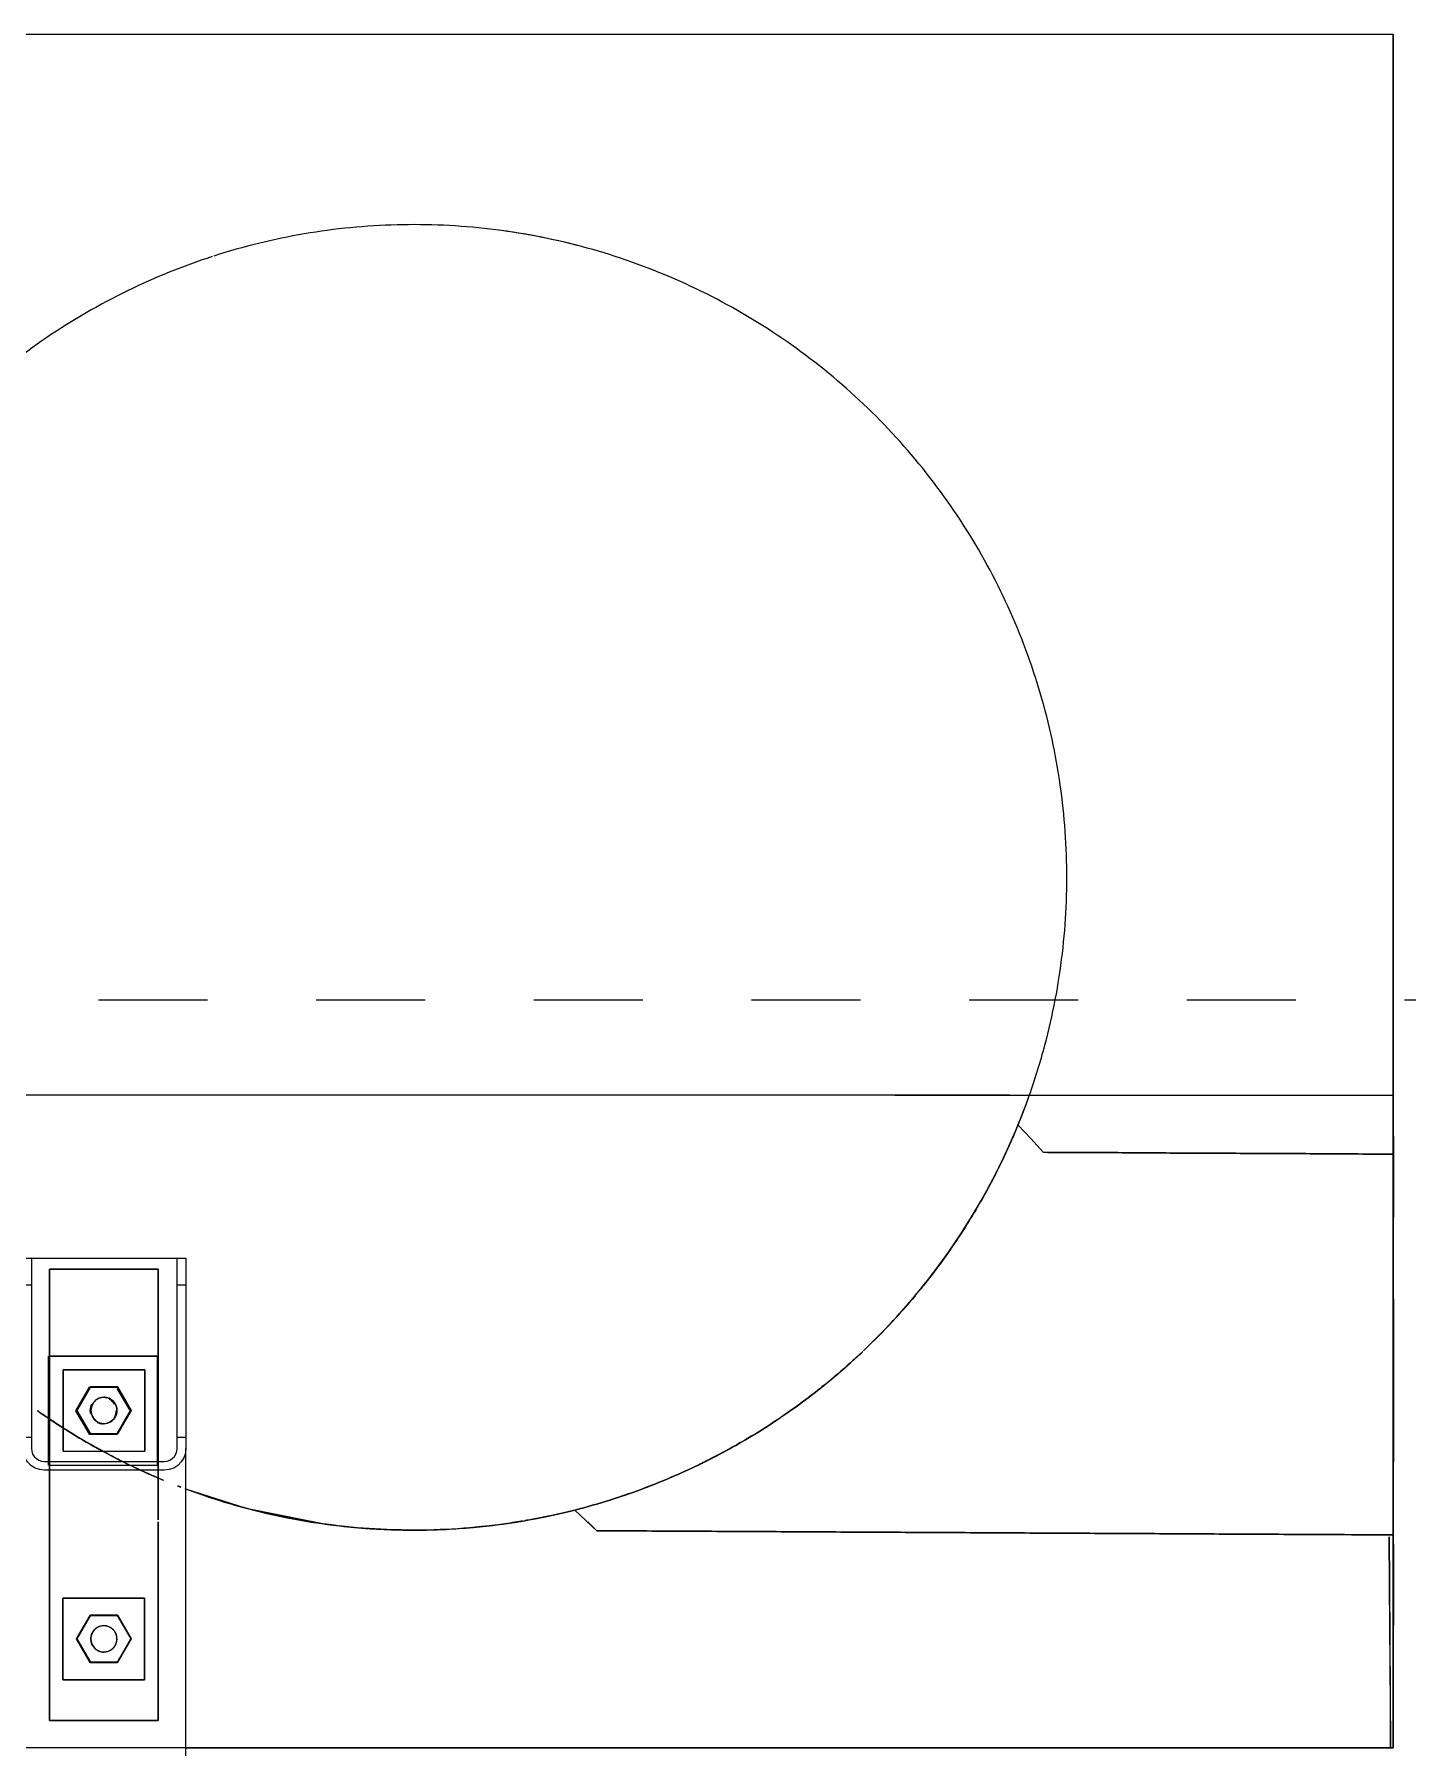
# Model space of a CAD drawing. Header units: metres. Extents: x -354 to -91, y 3 to 562.
# Drawn here: x -273.94 to -272.677, y 544.454 to 546.029 of the extents above; entities that cross this region are included whole.
import ezdxf

# ---------------------------------------------------------------- set-up
doc = ezdxf.new("R2010")
doc.units = ezdxf.units.M
doc.linetypes.add('JacobsGridLine', pattern=[0.0145, 0.01, -0.001, 0.0025, -0.001])
doc.layers.add('A-GENM', color=7, linetype='Continuous', lineweight=25)
doc.layers.add('S-GRID', color=7, linetype='Continuous', lineweight=9)

# ---------------------------------------------------------------- blocks, each defined once
blk = doc.blocks.new('Foundations-Piles - Px-1200-66435274-DRG-2873034 - CONSTRUCTION SEQUENCE STAGE A8')
at = {"layer": 'A-GENM', "color": 9, "true_color": 0xbebebe}
for start, end in [(49.0909, 57.2727), (49.0909, 57.2727), (40.9091, 49.0909), (40.9091, 49.0909), (32.8793, 40.9091), (32.8793, 40.9091), (24.5455, 32.7273), (24.5455, 32.7273), (16.3636, 24.5455), (16.3636, 24.5455), (159.9865, 160.7823), (159.9865, 160.7823), (159.642, 159.9181), (159.642, 159.9181), (160.8661, 162.3359), (160.9016, 162.3359), (162.3359, 164.0723), (162.3359, 163.6364), (163.6364, 166.6708), (164.0723, 166.6708), (8.1818, 16.3636), (8.1818, 16.3636), (166.6708, 168.6383), (166.6708, 168.6383), (169.3321, 170.2674), (169.3897, 170.2674), (168.6383, 169.1078), (168.6383, 169.1078), (170.3127, 171.8182), (170.3127, 171.8182), (171.8368, 172.3435), (172.0366, 172.3435), (0.2143, 8.1818), (0, 8.1818), (173.6515, 173.9597), (173.6515, 173.9597), (174.4044, 180), (174.4044, 180), (180, 187.7641), (180, 238.3105), (351.8182, 0), (351.8182, 0), (187.7641, 190.3159), (343.6364, 351.8182), (343.6364, 351.8182), (190.3159, 195.5373), (195.5373, 196.3636), (196.3636, 198.5685), (335.4545, 343.6364), (335.4545, 343.6364), (198.5685, 203.3242), (203.5223, 206.5262), (327.2727, 335.4545), (327.2727, 335.4545), (206.5262, 212.3507), (212.3507, 212.7273), (212.9011, 220.5161), (319.0909, 327.2727), (319.0909, 327.2727), (220.5161, 220.9091), (310.9091, 319.0909), (310.9091, 319.0909), (221.0944, 228.6827), (228.6827, 229.0909), (229.2876, 236.8502), (302.7273, 310.9091), (302.7273, 310.9091), (236.8502, 237.2727), (237.4807, 238.3105), (238.3865, 245.0186), (238.3865, 265.362), (294.5455, 302.7273), (294.5455, 302.7273), (245.0186, 245.4545), (245.7799, 253.188), (286.3636, 294.5455), (286.3636, 294.5455), (253.188, 253.6364), (253.8666, 261.3584), (278.1818, 286.3636), (278.1818, 286.3636), (261.3584, 262.0592), (262.0592, 265.362), (265.362, 270), (265.362, 270), (270, 278.1818), (270, 278.1818)]:
    blk.add_arc((0, 0), 0.6, start, end, dxfattribs=at)
blk = doc.blocks.new('StitchPour_RS36A_04 - StitchPour_RS36A_04-60468323-DRG-2873034 - CONSTRUCTION SEQUENCE STAGE A8')
at = {"layer": 'A-GENM', "color": 253, "true_color": 0xa3a3a3, "flags": 128}
for points in [[(131.882, 47.2437), (131.9545, 47.263), (132.0269, 47.2822), (132.0994, 47.3015), (132.1719, 47.3207), (132.2444, 47.34), (132.3169, 47.3593), (132.3894, 47.3785), (132.4618, 47.3978)], [(132.4618, 47.3978), (132.3894, 47.3785), (132.3169, 47.3593), (132.2444, 47.34), (132.1719, 47.3207)], [(132.1719, 47.3207), (132.0994, 47.3015), (132.0269, 47.2822)], [(132.0269, 47.2822), (131.9545, 47.263), (131.882, 47.2437)]]:
    blk.add_lwpolyline(points, dxfattribs=at)
at = {"layer": 'A-GENM', "color": 253, "true_color": 0xa3a3a3}
blk.add_open_spline([(131.6569, 50.4266), (131.7322, 50.1434), (132.0005, 49.1338), (132.2688, 48.1242), (132.4618, 47.3978)], degree=3, knots=[0.90733985, 0.90733985, 0.90733985, 0.90733985, 0.93333333, 1, 1, 1, 1], dxfattribs=at)
at = {"layer": 'A-GENM', "color": 9, "true_color": 0xbebebe}
blk.add_open_spline([(131.8827, 49.5769), (132.0757, 48.8506), (132.2688, 48.1242), (132.4618, 47.3978)], degree=3, dxfattribs=at)
at = {"layer": 'A-GENM', "color": 253, "true_color": 0xa3a3a3}
for points in [[(131.882, 47.2437), (131.6889, 47.9701), (131.4959, 48.6965), (131.3028, 49.4229)], [(131.5969, 48.3165), (131.6919, 47.9589), (131.7869, 47.6013), (131.882, 47.2437)]]:
    blk.add_open_spline(points, degree=3, dxfattribs=at)
blk = doc.blocks.new('Barrier-Bracket-Assembly-Type02 - bracket-67298821-DRG-2873034 - CONSTRUCTION SEQUENCE STAGE A8')
at = {"layer": 'A-GENM', "color": 253, "true_color": 0xa3a3a3}
for p, q in [((-1147.1026, 544.9037), (-1147.1029, 544.9036)), ((-1147.1029, 544.9036), (-1147.1029, 544.4536)), ((-1147.1026, 544.8787), (-1147.1026, 544.9037)), ((-1147.1026, 544.9037), (-1147.0946, 544.9037)), ((-1147.0946, 544.9037), (-1147.0949, 544.9036)), ((-1147.0946, 544.9037), (-1147.0946, 544.8787)), ((-1147.0829, 544.9036), (-1146.973, 544.9036)), ((-1147.0829, 544.9036), (-1146.9729, 544.9036)), ((-1146.9609, 544.9036), (-1146.9606, 544.9037)), ((-1146.9606, 544.9037), (-1146.9526, 544.9037)), ((-1146.9606, 544.8787), (-1146.9606, 544.9037)), ((-1146.9529, 544.9036), (-1146.9526, 544.9037)), ((-1146.9526, 544.9037), (-1146.9526, 544.8787)), ((-1147.1026, 544.7387), (-1147.1026, 544.8787)), ((-1147.0946, 544.8787), (-1147.1026, 544.8787)), ((-1147.0946, 544.8787), (-1147.0946, 544.7387)), ((-1146.9606, 544.7387), (-1146.9606, 544.8787)), ((-1146.9526, 544.8787), (-1146.9606, 544.8787)), ((-1146.9526, 544.8787), (-1146.9526, 544.7387)), ((-1147.1025, 544.7287), (-1147.1026, 544.7387)), ((-1147.0946, 544.7387), (-1147.1026, 544.7387)), ((-1147.0946, 544.7387), (-1147.0945, 544.7287)), ((-1146.9605, 544.7287), (-1146.9606, 544.7387)), ((-1146.9526, 544.7387), (-1146.9606, 544.7387)), ((-1146.9526, 544.7387), (-1146.9525, 544.7287)), ((-1147.0825, 544.7167), (-1146.9725, 544.7167)), ((-1146.9525, 544.4536), (-1146.9525, 544.7287)), ((-1146.9725, 544.7088), (-1147.0825, 544.7088)), ((-1147.1029, 544.4536), (-1147.1029, 544.2182)), ((-1146.9525, 544.2182), (-1146.9525, 544.4536)), ((-1147.1029, 544.2182), (-1147.1029, 544.1536)), ((-1146.9525, 544.1537), (-1146.9525, 544.2182)), ((-1147.1029, 544.1536), (-1147.1025, 544.1537)), ((-1147.0949, 544.1536), (-1147.0945, 544.1537)), ((-1146.973, 544.1536), (-1147.0829, 544.1536)), ((-1146.9729, 544.1536), (-1147.0829, 544.1536)), ((-1147.0825, 544.1538), (-1146.9725, 544.1538)), ((-1147.0825, 544.1537), (-1146.9725, 544.1537)), ((-1146.9605, 544.1537), (-1146.9609, 544.1536)), ((-1146.9525, 544.1537), (-1146.9529, 544.1536))]:
    blk.add_line(p, q, dxfattribs=at)
at = {"layer": 'A-GENM', "color": 253, "true_color": 0xa3a3a3, "flags": 128}
for points in [[(-1147.0825, 544.7088), (-1147.087, 544.7093), (-1147.0912, 544.7107), (-1147.095, 544.7131), (-1147.0982, 544.7163), (-1147.1006, 544.7201), (-1147.102, 544.7243), (-1147.1025, 544.7287)], [(-1147.0945, 544.7287), (-1147.0942, 544.7261), (-1147.0934, 544.7235), (-1147.0919, 544.7213), (-1147.09, 544.7194), (-1147.0877, 544.7179), (-1147.0852, 544.717), (-1147.0825, 544.7167)], [(-1146.9525, 544.7287), (-1146.953, 544.7243), (-1146.9545, 544.7201), (-1146.9569, 544.7163), (-1146.9601, 544.7131), (-1146.9638, 544.7107), (-1146.9681, 544.7093), (-1146.9725, 544.7088)], [(-1146.9725, 544.7167), (-1146.9699, 544.717), (-1146.9673, 544.7179), (-1146.9651, 544.7194), (-1146.9632, 544.7213), (-1146.9617, 544.7235), (-1146.9608, 544.7261), (-1146.9605, 544.7287)]]:
    blk.add_lwpolyline(points, dxfattribs=at)
at = {"layer": 'A-GENM', "color": 253, "true_color": 0xa3a3a3}
for centre, major_axis, start_param, end_param in [((-1147.0829, 544.9036), (0.02, 0), 3.141593, 3.40163), ((-1147.0829, 544.9036), (0.02, 0), 3.40163, 3.663429), ((-1147.0829, 544.9036), (0.02, 0), 3.663429, 3.925229), ((-1147.0829, 544.9036), (0.02, 0), 3.925229, 4.081908), ((-1147.0829, 544.9036), (0.012, 0), 3.141593, 3.40163), ((-1147.0829, 544.9036), (0.012, 0), 3.40163, 4.710627), ((-1147.0829, 544.9036), (0.02, 0), 4.270144, 4.404948), ((-1147.0829, 544.9036), (0.02, 0), 4.55426, 4.710627), ((-1146.9729, 544.9036), (0.02, 0), 4.71134, 4.868419), ((-1146.9729, 544.9036), (0.012, 0), 4.710627, 6.281423), ((-1146.9729, 544.9036), (0.02, 0), 5.017948, 5.152919), ((-1146.9729, 544.9036), (0.02, 0), 5.496025, 5.757824), ((-1146.9729, 544.9036), (0.02, 0), 5.757824, 6.019624), ((-1146.9729, 544.9036), (0.02, 0), 6.019624, 6.281423), ((-1147.0829, 544.1536), (0.02, 0), 3.141593, 3.40163), ((-1147.0825, 544.1537), (0.02, 0), 2.878031, 3.139831), ((-1147.0829, 544.1536), (0.02, 0), 3.40163, 3.663429), ((-1147.0825, 544.1537), (0.02, 0), 2.354432, 2.878031), ((-1147.0829, 544.1536), (0.02, 0), 3.663429, 4.087913), ((-1147.0825, 544.1537), (0.02, 0), 2.092633, 2.354432), ((-1147.0829, 544.1536), (0.012, 0), 3.141593, 3.40163), ((-1147.0825, 544.1537), (0.012, 0), 2.878031, 3.139831), ((-1147.0829, 544.1536), (0.012, 0), 3.40163, 4.448827), ((-1147.0825, 544.1537), (0.012, 0), 2.616232, 2.878031), ((-1147.0825, 544.1537), (0.012, 0), 2.354432, 2.616232), ((-1147.0825, 544.1537), (0.02, 0), 1.569034, 2.092633), ((-1147.0829, 544.1536), (0.02, 0), 4.270144, 4.404948), ((-1147.0825, 544.1537), (0.012, 0), 2.092633, 2.354432), ((-1147.0829, 544.1536), (0.02, 0), 4.55426, 4.710627), ((-1147.0829, 544.1536), (0.012, 0), 4.448827, 4.710627), ((-1147.0825, 544.1537), (0.012, 0), 1.569034, 1.830834), ((-1146.9729, 544.1536), (0.02, 0), 4.71134, 4.868419), ((-1146.9729, 544.1536), (0.012, 0), 4.710627, 5.234226), ((-1146.9725, 544.1537), (0.02, 0), 1.045435, 1.569034), ((-1146.9725, 544.1537), (0.012, 0), 1.307235, 1.567846), ((-1146.9729, 544.1536), (0.02, 0), 5.017948, 5.152919), ((-1146.9729, 544.1536), (0.012, 0), 5.234226, 6.281423), ((-1146.9725, 544.1537), (0.012, 0), 0.783636, 1.045435), ((-1146.9725, 544.1537), (0.012, 0), 0.521837, 0.783636), ((-1146.9725, 544.1537), (0.02, 0), 0.783636, 1.045435), ((-1146.9725, 544.1537), (0.012, 0), 0.260037, 0.521837), ((-1146.9729, 544.1536), (0.02, 0), 5.336235, 6.019624), ((-1146.9725, 544.1537), (0.012, 0), 0, 0.260037), ((-1146.9725, 544.1537), (0.02, 0), 0, 0.783636), ((-1146.9729, 544.1536), (0.02, 0), 6.019624, 6.281423)]:
    blk.add_ellipse(centre, major_axis=major_axis, ratio=0.000483, start_param=start_param, end_param=end_param, dxfattribs=at)
blk = doc.blocks.new('Barrier-Bracket-Bolt-Installation - Bolt-V79-DRG-2873034 - CONSTRUCTION SEQUENCE STAGE A8')
at = {"layer": 'A-GENM', "color": 9, "true_color": 0xbebebe}
for p, q in [((-1147.0787, 544.8134), (-1147.0787, 544.8134)), ((-1147.0787, 544.8134), (-1147.0787, 544.7167)), ((-1147.0787, 544.7167), (-1147.0787, 544.8134)), ((-1146.9787, 544.8134), (-1147.078, 544.8134)), ((-1147.078, 544.8134), (-1146.9787, 544.8134)), ((-1146.9787, 544.8134), (-1146.9787, 544.7163)), ((-1146.9787, 544.7163), (-1146.9787, 544.8134)), ((-1146.9787, 544.8134), (-1146.9787, 544.8134)), ((-1147.0787, 544.7167), (-1147.0787, 544.7134)), ((-1147.0787, 544.7134), (-1147.0787, 544.7167)), ((-1146.9787, 544.7163), (-1146.9787, 544.7134)), ((-1146.9787, 544.7134), (-1146.9787, 544.7163)), ((-1147.0787, 544.7134), (-1147.0787, 544.7134)), ((-1147.078, 544.7134), (-1146.9787, 544.7134)), ((-1147.078, 544.7134), (-1146.9787, 544.7134)), ((-1146.9787, 544.7134), (-1146.9787, 544.7134))]:
    blk.add_line(p, q, dxfattribs=at)
at = {"layer": 'A-GENM', "color": 253, "true_color": 0xa3a3a3}
for p, q in [((-1147.0654, 544.8011), (-1147.0654, 544.8011)), ((-1147.0654, 544.8011), (-1147.0654, 544.7261)), ((-1147.0654, 544.7261), (-1147.0654, 544.8011)), ((-1146.9904, 544.8011), (-1147.0654, 544.8011)), ((-1147.0654, 544.8011), (-1146.9904, 544.8011)), ((-1146.9904, 544.8011), (-1146.9904, 544.7261)), ((-1146.9904, 544.7261), (-1146.9904, 544.8011)), ((-1146.9904, 544.8011), (-1146.9904, 544.8011)), ((-1147.0654, 544.7261), (-1147.0654, 544.7261)), ((-1147.0654, 544.7261), (-1146.9904, 544.7261)), ((-1147.0654, 544.7261), (-1146.9904, 544.7261)), ((-1146.9904, 544.7261), (-1146.9904, 544.7261))]:
    blk.add_line(p, q, dxfattribs=at)
blk = doc.blocks.new('Barrier-Bracket-Plate - BarrierPlate-V80-DRG-2873034 - CONSTRUCTION SEQUENCE STAGE A8')
at = {"layer": 'A-GENM', "color": 253, "true_color": 0xa3a3a3}
for p, q in [((-1147.078, 544.8936), (-1146.978, 544.8936)), ((-1147.078, 544.7167), (-1147.078, 544.8936)), ((-1147.078, 544.8936), (-1147.078, 544.7167)), ((-1146.978, 544.8936), (-1147.078, 544.8936)), ((-1147.078, 544.8936), (-1147.078, 544.8936)), ((-1146.978, 544.8936), (-1146.978, 544.7164)), ((-1146.978, 544.7164), (-1146.978, 544.8936)), ((-1146.978, 544.8936), (-1146.978, 544.8936)), ((-1147.078, 544.7091), (-1147.078, 544.7167)), ((-1147.078, 544.7167), (-1147.078, 544.7091)), ((-1146.978, 544.7164), (-1146.978, 544.6631)), ((-1146.978, 544.6631), (-1146.978, 544.7164)), ((-1147.078, 544.4786), (-1147.078, 544.7088)), ((-1147.078, 544.7088), (-1147.078, 544.4786)), ((-1146.978, 544.6611), (-1146.978, 544.4786)), ((-1146.978, 544.4786), (-1146.978, 544.6611)), ((-1146.978, 544.4786), (-1147.078, 544.4786)), ((-1147.078, 544.4786), (-1146.978, 544.4786)), ((-1147.078, 544.4786), (-1147.078, 544.4786)), ((-1146.978, 544.4786), (-1146.978, 544.4786))]:
    blk.add_line(p, q, dxfattribs=at)
blk = doc.blocks.new('Barrier-Bracket-Bolt-Levelling - Bolt-V81-DRG-2873034 - CONSTRUCTION SEQUENCE STAGE A8')
at = {"layer": 'A-GENM', "color": 253, "true_color": 0xa3a3a3}
for p, q in [((-1147.0656, 544.5911), (-1146.9906, 544.5911)), ((-1147.0656, 544.5161), (-1147.0656, 544.5911)), ((-1147.0656, 544.5911), (-1147.0656, 544.5161)), ((-1146.9906, 544.5911), (-1147.0656, 544.5911)), ((-1147.0656, 544.5911), (-1147.0656, 544.5911)), ((-1146.9906, 544.5911), (-1146.9906, 544.5161)), ((-1146.9906, 544.5161), (-1146.9906, 544.5911)), ((-1146.9906, 544.5911), (-1146.9906, 544.5911)), ((-1146.9906, 544.5161), (-1147.0656, 544.5161)), ((-1147.0656, 544.5161), (-1146.9906, 544.5161)), ((-1147.0656, 544.5161), (-1147.0656, 544.5161)), ((-1146.9906, 544.5161), (-1146.9906, 544.5161))]:
    blk.add_line(p, q, dxfattribs=at)
blk = doc.blocks.new('ConnectionBolt - bolt-V82-DRG-2873034 - CONSTRUCTION SEQUENCE STAGE A8')
at = {"layer": 'A-GENM', "color": 9, "true_color": 0xbebebe}
for p, q in [((-1147.0537, 544.7634), (-1147.0412, 544.785)), ((-1147.0412, 544.785), (-1147.0536, 544.7634)), ((-1147.0412, 544.785), (-1147.0412, 544.785)), ((-1147.04, 544.785), (-1147.0162, 544.785)), ((-1147.0162, 544.785), (-1147.04, 544.785)), ((-1147.0162, 544.785), (-1147.0162, 544.785)), ((-1147.0156, 544.7839), (-1147.0042, 544.7642)), ((-1147.0042, 544.7642), (-1147.0156, 544.7839)), ((-1147.0412, 544.7418), (-1147.0537, 544.7634)), ((-1147.0536, 544.7634), (-1147.0537, 544.7634)), ((-1147.0536, 544.7634), (-1147.0412, 544.7418)), ((-1147.0039, 544.7633), (-1147.0155, 544.7431)), ((-1147.0155, 544.743), (-1147.0038, 544.7633)), ((-1147.0037, 544.7634), (-1147.0038, 544.7634)), ((-1147.0162, 544.7418), (-1147.0412, 544.7418)), ((-1147.0412, 544.7418), (-1147.0162, 544.7418)), ((-1147.0412, 544.7418), (-1147.0412, 544.7418)), ((-1147.0162, 544.7418), (-1147.0162, 544.7418))]:
    blk.add_line(p, q, dxfattribs=at)
at = {"layer": 'A-GENM', "color": 253, "true_color": 0xa3a3a3}
for p, q in [((-1147.031, 544.7752), (-1147.0319, 544.775)), ((-1147.0255, 544.7519), (-1147.0246, 544.7521))]:
    blk.add_line(p, q, dxfattribs=at)
at = {"layer": 'A-GENM', "color": 9, "true_color": 0xbebebe}
for start_param, end_param in [(1.041252, 1.284161), (1.303055, 1.528841), (0.791762, 1.037848), (6.277244, 6.28319), (6.015446, 6.243156), (5.753636, 5.974708), (4.968254, 5.491853), (3.921043, 4.444642), (2.400441, 2.612051), (2.657623, 2.873851), (3.135646, 3.141593), (3.175473, 3.659241)]:
    blk.add_ellipse((-1147.0287, 544.7634), major_axis=(-0.0032, 0.0116), ratio=0.999998, start_param=start_param, end_param=end_param, dxfattribs=at)
at = {"layer": 'A-GENM', "color": 253, "true_color": 0xa3a3a3}
for start_param, end_param in [(6.015441, 9.157034), (2.873844, 6.015437)]:
    blk.add_ellipse((-1147.0278, 544.7637), major_axis=(-0.0032, 0.0116), ratio=0.999998, start_param=start_param, end_param=end_param, dxfattribs=at)
blk = doc.blocks.new('ConnectionNut - nut-V83-DRG-2873034 - CONSTRUCTION SEQUENCE STAGE A8')
at = {"layer": 'A-GENM', "color": 253, "true_color": 0xa3a3a3}
for p, q in [((-1147.053, 544.7636), (-1147.0405, 544.7852)), ((-1147.0405, 544.7852), (-1147.0529, 544.7636)), ((-1147.0405, 544.7852), (-1147.0405, 544.7852)), ((-1147.0403, 544.7852), (-1147.0155, 544.7852)), ((-1147.0155, 544.7852), (-1147.0403, 544.7852)), ((-1147.0155, 544.7852), (-1147.0155, 544.7852)), ((-1147.0031, 544.7637), (-1147.0154, 544.7851)), ((-1147.0154, 544.785), (-1147.0032, 544.7637)), ((-1147.0405, 544.742), (-1147.053, 544.7636)), ((-1147.0529, 544.7636), (-1147.053, 544.7636)), ((-1147.0529, 544.7636), (-1147.0405, 544.742)), ((-1147.0031, 544.7636), (-1147.0154, 544.7422)), ((-1147.0154, 544.7422), (-1147.0031, 544.7636)), ((-1147.003, 544.7636), (-1147.0031, 544.7636)), ((-1147.0405, 544.742), (-1147.0405, 544.742)), ((-1147.0155, 544.742), (-1147.0403, 544.742)), ((-1147.0403, 544.742), (-1147.0155, 544.742)), ((-1147.0155, 544.742), (-1147.0155, 544.742))]:
    blk.add_line(p, q, dxfattribs=at)
for start_param, end_param in [(1.041247, 1.299574), (1.041255, 1.300463), (1.303046, 1.558227), (1.30305, 1.559909), (0.781707, 1.040301), (0.78114, 1.040783), (0.517656, 0.765867), (0.255845, 0.503751), (0.255861, 0.505855), (6.283177, 6.525439), (0.000005, 0.245712), (6.277236, 6.283182), (6.277239, 6.283185), (6.015435, 6.264579), (6.015444, 6.267796), (5.753635, 6.005529), (5.753648, 6.006), (5.491838, 5.750195), (5.49184, 5.75364), (5.230038, 5.487828), (5.230044, 5.491843), (4.969344, 5.230044), (4.96825, 5.230049), (4.748613, 4.968247), (4.741109, 4.968233), (4.445526, 4.706445), (4.444642, 4.706442), (4.183731, 4.44465), (4.182847, 4.444647), (1.564848, 1.8154), (1.564845, 1.818249), (1.839274, 2.088444), (2.097222, 2.350246), (2.10021, 2.350254), (2.359469, 2.612045), (2.357132, 2.612046), (2.620428, 2.873853), (2.621492, 2.873844), (2.886506, 3.13565), (2.883295, 3.135648), (3.135655, 3.141601), (3.13564, 3.141586), (3.149024, 3.397453), (3.145573, 3.397448), (3.401464, 3.659254), (3.409247, 3.659241), (3.66036, 3.921059), (3.659241, 3.921041), (3.921996, 4.182851), (3.921049, 4.182848)]:
    blk.add_ellipse((-1147.028, 544.7636), major_axis=(-0.0032, 0.0116), ratio=0.999998, start_param=start_param, end_param=end_param, dxfattribs=at)
blk = doc.blocks.new('ConnectionNut - nut-V84-DRG-2873034 - CONSTRUCTION SEQUENCE STAGE A8')
at = {"layer": 'A-GENM', "color": 253, "true_color": 0xa3a3a3}
for p, q in [((-1147.0403, 544.7853), (-1147.0528, 544.7637)), ((-1147.0528, 544.7637), (-1147.0404, 544.7852)), ((-1147.0403, 544.7853), (-1147.0404, 544.7852)), ((-1147.0154, 544.7853), (-1147.0403, 544.7853)), ((-1147.0403, 544.7852), (-1147.0154, 544.7852)), ((-1147.0029, 544.7637), (-1147.0154, 544.7853)), ((-1147.0154, 544.7853), (-1147.0154, 544.7852)), ((-1147.0154, 544.7852), (-1147.003, 544.7637)), ((-1147.0528, 544.7637), (-1147.0403, 544.7421)), ((-1147.0528, 544.7637), (-1147.0528, 544.7636)), ((-1147.0404, 544.7421), (-1147.0528, 544.7636)), ((-1147.0154, 544.7421), (-1147.0029, 544.7637)), ((-1147.003, 544.7636), (-1147.0154, 544.7421)), ((-1147.0029, 544.7637), (-1147.003, 544.7636)), ((-1147.0404, 544.742), (-1147.0403, 544.7421)), ((-1147.0403, 544.7421), (-1147.0154, 544.7421)), ((-1147.0154, 544.742), (-1147.0403, 544.742)), ((-1147.0154, 544.7421), (-1147.0154, 544.742))]:
    blk.add_line(p, q, dxfattribs=at)
for centre, start_param, end_param in [((-1147.0279, 544.7637), 6.015443, 9.157036), ((-1147.0279, 544.7636), 1.041244, 1.302164), ((-1147.0279, 544.7636), 1.303051, 1.56397), ((-1147.0279, 544.7636), 0.779446, 1.040301), ((-1147.0279, 544.7636), 0.517642, 0.778342), ((-1147.0279, 544.7636), 0.255853, 0.513643), ((-1147.0279, 544.7636), 6.283176, 6.535583), ((-1147.0279, 544.7636), 6.277234, 6.28318), ((-1147.0279, 544.7636), 6.015437, 6.274028), ((-1147.0279, 544.7637), 2.873852, 5.753645), ((-1147.0279, 544.7637), 5.753634, 6.010026), ((-1147.0279, 544.7636), 5.753636, 6.006821), ((-1147.0279, 544.7636), 5.491844, 5.750201), ((-1147.0279, 544.7636), 5.230039, 5.487829), ((-1147.0279, 544.7636), 4.969345, 5.230044), ((-1147.0279, 544.7636), 4.707392, 4.968247), ((-1147.0279, 544.7636), 4.445524, 4.706444), ((-1147.0279, 544.7636), 4.183726, 4.444645), ((-1147.0279, 544.7636), 1.564839, 1.825694), ((-1147.0279, 544.7636), 1.826652, 2.087351), ((-1147.0279, 544.7636), 2.092457, 2.350247), ((-1147.0279, 544.7636), 2.353685, 2.612041), ((-1147.0279, 544.7636), 2.615257, 2.873848), ((-1147.0279, 544.7636), 2.877062, 3.135653), ((-1147.0279, 544.7636), 3.135654, 3.1416), ((-1147.0279, 544.7636), 3.141603, 3.397456), ((-1147.0279, 544.7636), 3.401465, 3.659255), ((-1147.0279, 544.7636), 3.660349, 3.921049), ((-1147.0279, 544.7636), 3.921991, 4.182845)]:
    blk.add_ellipse(centre, major_axis=(-0.0032, 0.0116), ratio=0.999998, start_param=start_param, end_param=end_param, dxfattribs=at)
blk = doc.blocks.new('ConnectionBolt - bolt-V85-DRG-2873034 - CONSTRUCTION SEQUENCE STAGE A8')
at = {"layer": 'A-GENM', "color": 253, "true_color": 0xa3a3a3}
for p, q in [((-1147.0403, 544.5753), (-1147.0528, 544.5537)), ((-1147.0528, 544.5537), (-1147.0403, 544.5753)), ((-1147.0154, 544.5753), (-1147.0403, 544.5753)), ((-1147.0403, 544.5753), (-1147.0154, 544.5753)), ((-1147.0403, 544.5753), (-1147.0403, 544.5753)), ((-1147.0029, 544.5537), (-1147.0154, 544.5753)), ((-1147.0154, 544.5753), (-1147.0029, 544.5537)), ((-1147.0154, 544.5753), (-1147.0154, 544.5753)), ((-1147.031, 544.5652), (-1147.0312, 544.5652)), ((-1147.0528, 544.5537), (-1147.0403, 544.5321)), ((-1147.0403, 544.5321), (-1147.0528, 544.5537)), ((-1147.0528, 544.5537), (-1147.0528, 544.5537)), ((-1147.0249, 544.542), (-1147.0247, 544.5421)), ((-1147.0154, 544.5321), (-1147.0029, 544.5537)), ((-1147.0029, 544.5537), (-1147.0154, 544.5321)), ((-1147.0029, 544.5537), (-1147.0029, 544.5537)), ((-1147.0403, 544.5321), (-1147.0154, 544.5321)), ((-1147.0154, 544.5321), (-1147.0403, 544.5321)), ((-1147.0403, 544.5321), (-1147.0403, 544.5321)), ((-1147.0154, 544.5321), (-1147.0154, 544.5321))]:
    blk.add_line(p, q, dxfattribs=at)
for centre, start_param, end_param in [((-1147.0279, 544.5537), 6.283185, 8.633434), ((-1147.0281, 544.5536), 1.041247, 1.301416), ((-1147.0281, 544.5536), 0.780513, 1.040957), ((-1147.0281, 544.5536), 0.51765, 0.777413), ((-1147.0281, 544.5536), 0.255856, 0.51023), ((-1147.0281, 544.5536), 0.000002, 0.249474), ((-1147.0281, 544.5536), 6.27724, 6.283186), ((-1147.0279, 544.5537), 6.015449, 6.283194), ((-1147.0281, 544.5536), 6.015439, 6.260899), ((-1147.0281, 544.5536), 5.753641, 6.009499), ((-1147.0279, 544.5537), 5.753642, 6.015441), ((-1147.0281, 544.5536), 5.491842, 5.747265), ((-1147.0279, 544.5537), 5.491842, 5.753642), ((-1147.0279, 544.5537), 5.230049, 5.49003), ((-1147.0279, 544.5537), 4.96825, 5.230049), ((-1147.0281, 544.5536), 4.706453, 4.968253), ((-1147.0279, 544.5537), 4.182845, 4.968243), ((-1147.0281, 544.5536), 4.444638, 4.706437), ((-1147.0281, 544.5536), 1.303046, 1.561738), ((-1147.0281, 544.5536), 1.564853, 1.821372), ((-1147.0281, 544.5536), 1.83459, 2.088446), ((-1147.0281, 544.5536), 2.093969, 2.35025), ((-1147.0281, 544.5536), 2.363979, 2.612051), ((-1147.0279, 544.5537), 2.352065, 2.612045), ((-1147.0281, 544.5536), 2.61799, 2.873848), ((-1147.0279, 544.5537), 2.612047, 2.873846), ((-1147.0279, 544.5537), 2.873846, 3.141591), ((-1147.0281, 544.5536), 2.890183, 3.135644), ((-1147.0281, 544.5536), 3.141813, 3.397453), ((-1147.0281, 544.5536), 3.135651, 3.141597), ((-1147.0279, 544.5537), 3.141592, 4.182843), ((-1147.0281, 544.5536), 3.404874, 3.659249), ((-1147.0281, 544.5536), 3.661284, 3.921046), ((-1147.0281, 544.5536), 3.921044, 4.182843), ((-1147.0281, 544.5536), 4.18284, 4.444639)]:
    blk.add_ellipse(centre, major_axis=(-0.0032, 0.0116), ratio=0.999998, start_param=start_param, end_param=end_param, dxfattribs=at)
blk = doc.blocks.new('ConnectionNut - nut-V86-DRG-2873034 - CONSTRUCTION SEQUENCE STAGE A8')
at = {"layer": 'A-GENM', "color": 253, "true_color": 0xa3a3a3}
for p, q in [((-1147.053, 544.5536), (-1147.0405, 544.5752)), ((-1147.0405, 544.5752), (-1147.0529, 544.5536)), ((-1147.0405, 544.5752), (-1147.0405, 544.5752)), ((-1147.0155, 544.5752), (-1147.0403, 544.5752)), ((-1147.0403, 544.5752), (-1147.0155, 544.5752)), ((-1147.0155, 544.5752), (-1147.0155, 544.5752)), ((-1147.0155, 544.5751), (-1147.0031, 544.5536)), ((-1147.003, 544.5536), (-1147.0154, 544.5751)), ((-1147.0405, 544.532), (-1147.053, 544.5536)), ((-1147.053, 544.5536), (-1147.0529, 544.5536)), ((-1147.0529, 544.5536), (-1147.0405, 544.532)), ((-1147.0155, 544.5321), (-1147.0031, 544.5536)), ((-1147.0031, 544.5535), (-1147.0155, 544.5321)), ((-1147.0031, 544.5536), (-1147.003, 544.5536)), ((-1147.0155, 544.532), (-1147.0405, 544.532)), ((-1147.0405, 544.532), (-1147.0405, 544.532)), ((-1147.0403, 544.532), (-1147.0155, 544.532)), ((-1147.0155, 544.532), (-1147.0155, 544.532))]:
    blk.add_line(p, q, dxfattribs=at)
for start_param, end_param in [(1.041259, 1.303058), (1.041248, 1.302168), (0.779459, 1.041258), (0.779454, 1.040309), (0.517656, 0.779456), (0.517645, 0.778345), (0.255858, 0.517657), (0.255853, 0.513643), (0.000007, 0.25586), (6.283173, 6.53558), (6.277241, 6.283187), (6.277245, 6.283191), (6.015444, 6.266846), (6.015431, 6.263625), (5.753646, 6.015445), (5.753637, 6.012228), (5.49184, 5.753639), (5.49184, 5.750197), (5.230042, 5.482445), (4.968241, 5.230041), (4.706437, 4.968237), (4.707392, 4.968247), (4.444646, 4.706445), (4.445521, 4.70644), (1.303053, 1.564853), (1.303049, 1.563968), (1.564853, 1.826652), (1.564845, 1.825699), (1.826654, 2.088454), (1.82665, 2.087349), (2.088446, 2.350245), (2.092461, 2.350251), (2.359646, 2.612049), (2.361981, 2.612045), (2.612047, 2.873846), (2.61525, 2.873841), (2.884247, 3.13565), (2.88745, 3.135644), (3.135642, 3.141588), (3.13565, 3.141597), (3.141591, 3.397444), (3.1416, 3.397453), (3.397445, 3.659244), (3.40145, 3.65924), (3.659239, 3.921039), (3.660345, 3.921045), (3.921044, 4.182843), (3.921986, 4.182841), (4.182841, 4.444641), (4.183721, 4.444641)]:
    blk.add_ellipse((-1147.028, 544.5536), major_axis=(-0.0032, 0.0116), ratio=0.999998, start_param=start_param, end_param=end_param, dxfattribs=at)
blk = doc.blocks.new('T2DPAA-T2D-C3S-RS-M3D-100334_rvt-1-DRG-2873034 - CONSTRUCTION SEQUENCE STAGE A8')
at = {"layer": 'A-GENM', "color": 9, "true_color": 0xbebebe}
for p, q in [((-1145.8431, 545.2397), (-1145.8431, 545.0536)), ((-1145.8431, 545.0536), (-1145.8431, 545.0425)), ((-1145.8431, 545.0425), (-1145.8431, 544.8453)), ((-1146.1879, 545.026), (-1146.1763, 545.0135)), ((-1146.1763, 545.0135), (-1146.1879, 545.026)), ((-1146.1763, 545.0135), (-1146.1647, 545.0009)), ((-1146.1647, 545.0009), (-1146.1763, 545.0135)), ((-1145.8431, 544.9992), (-1145.8431, 544.9292)), ((-1145.8431, 544.9292), (-1145.8431, 544.9992)), ((-1145.8431, 544.9292), (-1145.8431, 544.8592)), ((-1145.8431, 544.8592), (-1145.8431, 544.9292)), ((-1145.8431, 544.8592), (-1145.8431, 544.7892)), ((-1145.8431, 544.7892), (-1145.8431, 544.8592)), ((-1145.8431, 544.8453), (-1145.8431, 544.648)), ((-1145.8431, 544.7892), (-1145.8431, 544.7192)), ((-1145.8431, 544.7192), (-1145.8431, 544.7892)), ((-1147.0891, 544.7635), (-1147.0868, 544.7618)), ((-1147.0862, 544.7614), (-1147.0794, 544.7568)), ((-1147.0784, 544.7561), (-1147.066, 544.7479)), ((-1147.066, 544.7479), (-1147.0504, 544.7383)), ((-1147.0504, 544.7383), (-1147.0462, 544.7358)), ((-1147.0462, 544.7358), (-1147.0273, 544.7252)), ((-1147.0273, 544.7252), (-1147.0085, 544.7155)), ((-1147.0085, 544.7155), (-1147.004, 544.7133)), ((-1145.8431, 544.7192), (-1145.8431, 544.6492)), ((-1145.8431, 544.6492), (-1145.8431, 544.7192)), ((-1147.0013, 544.712), (-1146.993, 544.7081)), ((-1146.9923, 544.7078), (-1146.9814, 544.703)), ((-1146.9603, 544.6943), (-1146.9573, 544.6932)), ((-1146.953, 544.6915), (-1146.8972, 544.6737)), ((-1146.6221, 544.6659), (-1146.5951, 544.6721)), ((-1146.585, 544.6626), (-1146.5951, 544.6721)), ((-1146.5951, 544.6721), (-1146.585, 544.6626)), ((-1146.5951, 544.6721), (-1146.585, 544.6626)), ((-1146.8174, 544.6582), (-1146.7909, 544.6555)), ((-1146.7362, 544.6536), (-1146.7045, 544.6548)), ((-1146.6539, 544.6603), (-1146.6472, 544.6613)), ((-1146.6439, 544.6619), (-1146.6221, 544.6659)), ((-1146.5749, 544.6531), (-1146.585, 544.6626)), ((-1146.585, 544.6626), (-1146.5749, 544.6531)), ((-1146.5833, 544.6611), (-1146.5749, 544.6531)), ((-1146.5749, 544.6531), (-1145.8469, 544.6492)), ((-1145.8466, 544.6036), (-1145.8469, 544.6474)), ((-1145.8469, 544.6474), (-1145.8466, 544.6036)), ((-1145.8431, 544.648), (-1145.8431, 544.4536)), ((-1145.8466, 544.6032), (-1145.8456, 544.4536))]:
    blk.add_line(p, q, dxfattribs=at)
at = {"layer": 'A-GENM', "color": 9, "true_color": 0xbebebe, "flags": 128}
for points in [[(-1145.8431, 546.0286), (-1145.8431, 545.8314), (-1145.8431, 545.6342), (-1145.8431, 545.4369), (-1145.8431, 545.2397)], [(-1146.8972, 544.6737), (-1146.8223, 544.6589), (-1146.8174, 544.6582)], [(-1146.5749, 544.6531), (-1146.585, 544.6626), (-1146.5951, 544.6721)], [(-1146.7909, 544.6555), (-1146.7462, 544.6536), (-1146.7362, 544.6536)], [(-1146.7045, 544.6548), (-1146.6701, 544.6581), (-1146.655, 544.6601)], [(-1145.8456, 544.4536), (-1145.8458, 544.4923), (-1145.8466, 544.6032)]]:
    blk.add_lwpolyline(points, dxfattribs=at)
at = {"layer": 'A-GENM', "color": 253, "true_color": 0xa3a3a3, "flags": 128}
for points in [[(-1145.8431, 545.0536), (-1145.8431, 545.2397), (-1145.8431, 545.4369), (-1145.8431, 545.6342), (-1145.8431, 545.8314), (-1145.8431, 546.0286)], [(-1145.8431, 544.4536), (-1145.8431, 544.648), (-1145.8431, 544.8453), (-1145.8431, 545.0425), (-1145.8431, 545.0536)]]:
    blk.add_lwpolyline(points, dxfattribs=at)
at = {"layer": 'A-GENM', "color": 9, "true_color": 0xbebebe}
for points, knots in [([(-1148.977, 546.0286), (-1148.6835, 546.0286), (-1147.6388, 546.0286), (-1146.5942, 546.0286), (-1145.8431, 546.0286)], [0.90728065, 0.90728065, 0.90728065, 0.90728065, 0.93333333, 1, 1, 1, 1]), ([(-1147.0486, 544.7372), (-1147.0503, 544.7382), (-1147.056, 544.7416), (-1147.0616, 544.7451), (-1147.0656, 544.7477)], [0.2033417, 0.2033417, 0.2033417, 0.2033417, 0.21052632, 0.22798645, 0.22798645, 0.22798645, 0.22798645])]:
    blk.add_open_spline(points, degree=3, knots=knots, dxfattribs=at)
at = {"layer": 'A-GENM', "color": 253, "true_color": 0xa3a3a3}
blk.add_open_spline([(-1148.977, 546.0286), (-1148.6835, 546.0286), (-1147.6388, 546.0286), (-1146.5942, 546.0286), (-1145.8431, 546.0286)], degree=3, knots=[0.90728065, 0.90728065, 0.90728065, 0.90728065, 0.93333333, 1, 1, 1, 1], dxfattribs=at)
at = {"layer": 'A-GENM', "color": 9, "true_color": 0xbebebe}
for points in [[(-1146.2056, 544.9868), (-1146.2012, 544.9958), (-1146.1969, 545.0049), (-1146.1929, 545.0141)], [(-1146.1929, 545.0141), (-1146.1969, 545.0049), (-1146.2012, 544.9958), (-1146.2056, 544.9868)], [(-1146.1929, 545.0141), (-1146.192, 545.0164), (-1146.191, 545.0186), (-1146.1901, 545.0208)], [(-1146.1901, 545.0208), (-1146.191, 545.0186), (-1146.192, 545.0164), (-1146.1929, 545.0141)], [(-1146.1901, 545.0208), (-1146.1893, 545.0226), (-1146.1886, 545.0243), (-1146.1879, 545.026)], [(-1146.1879, 545.026), (-1146.1886, 545.0243), (-1146.1893, 545.0226), (-1146.1901, 545.0208)], [(-1146.1647, 545.0009), (-1146.1433, 545.0008), (-1146.1218, 545.0007), (-1146.1004, 545.0006)], [(-1146.1004, 545.0006), (-1146.1218, 545.0007), (-1146.1433, 545.0008), (-1146.1647, 545.0009)], [(-1146.1004, 545.0006), (-1146.0789, 545.0005), (-1146.0575, 545.0003), (-1146.0361, 545.0002)], [(-1146.0361, 545.0002), (-1146.0575, 545.0003), (-1146.0789, 545.0005), (-1146.1004, 545.0006)], [(-1146.0361, 545.0002), (-1146.0146, 545.0001), (-1145.9932, 545), (-1145.9717, 544.9999)], [(-1145.9717, 544.9999), (-1145.9932, 545), (-1146.0146, 545.0001), (-1146.0361, 545.0002)], [(-1145.9717, 544.9999), (-1145.9503, 544.9998), (-1145.9288, 544.9997), (-1145.9074, 544.9996)], [(-1145.9074, 544.9996), (-1145.9288, 544.9997), (-1145.9503, 544.9998), (-1145.9717, 544.9999)], [(-1145.9074, 544.9996), (-1145.886, 544.9994), (-1145.8645, 544.9993), (-1145.8431, 544.9992)], [(-1145.8431, 544.9992), (-1145.8645, 544.9993), (-1145.886, 544.9994), (-1145.9074, 544.9996)], [(-1146.2252, 544.9506), (-1146.2183, 544.9624), (-1146.2117, 544.9745), (-1146.2056, 544.9868)], [(-1146.2056, 544.9868), (-1146.2117, 544.9745), (-1146.2183, 544.9624), (-1146.2252, 544.9506)], [(-1146.2493, 544.9127), (-1146.2435, 544.9211), (-1146.2379, 544.9297), (-1146.2326, 544.9384)], [(-1146.2326, 544.9384), (-1146.2379, 544.9297), (-1146.2435, 544.9211), (-1146.2493, 544.9127)], [(-1146.2326, 544.9384), (-1146.2315, 544.9401), (-1146.2304, 544.9418), (-1146.2294, 544.9435)], [(-1146.2294, 544.9435), (-1146.2304, 544.9418), (-1146.2315, 544.9401), (-1146.2326, 544.9384)], [(-1146.2289, 544.9444), (-1146.228, 544.9459), (-1146.227, 544.9475), (-1146.2261, 544.949)], [(-1146.2261, 544.949), (-1146.227, 544.9475), (-1146.2279, 544.9459), (-1146.2289, 544.9444)], [(-1146.275, 544.8782), (-1146.266, 544.8894), (-1146.2575, 544.9009), (-1146.2493, 544.9127)], [(-1146.2493, 544.9127), (-1146.2574, 544.9009), (-1146.266, 544.8894), (-1146.275, 544.8782)], [(-1146.2774, 544.8752), (-1146.2767, 544.8761), (-1146.276, 544.8769), (-1146.2753, 544.8778)], [(-1146.2753, 544.8778), (-1146.276, 544.8769), (-1146.2767, 544.8761), (-1146.2774, 544.8752)], [(-1146.3031, 544.8456), (-1146.2961, 544.8532), (-1146.2892, 544.861), (-1146.2825, 544.869)], [(-1146.2825, 544.869), (-1146.2892, 544.8611), (-1146.296, 544.8533), (-1146.3031, 544.8457)], [(-1146.3296, 544.8188), (-1146.3205, 544.8275), (-1146.3117, 544.8364), (-1146.3031, 544.8456)], [(-1146.3031, 544.8456), (-1146.3117, 544.8364), (-1146.3205, 544.8275), (-1146.3296, 544.8188)], [(-1146.337, 544.8119), (-1146.3386, 544.8104), (-1146.3402, 544.809), (-1146.3419, 544.8075)], [(-1146.3418, 544.8075), (-1146.3402, 544.809), (-1146.3386, 544.8104), (-1146.337, 544.8119)], [(-1146.3335, 544.8152), (-1146.3346, 544.8141), (-1146.3358, 544.813), (-1146.337, 544.8119)], [(-1146.337, 544.8119), (-1146.3358, 544.813), (-1146.3346, 544.8141), (-1146.3335, 544.8151)], [(-1146.3335, 544.8151), (-1146.3327, 544.8159), (-1146.3318, 544.8167), (-1146.331, 544.8175)], [(-1146.331, 544.8175), (-1146.3318, 544.8167), (-1146.3326, 544.8159), (-1146.3335, 544.8152)], [(-1146.366, 544.7869), (-1146.3577, 544.7936), (-1146.3497, 544.8004), (-1146.3418, 544.8075)], [(-1146.3419, 544.8075), (-1146.3497, 544.8004), (-1146.3577, 544.7936), (-1146.3659, 544.7869)], [(-1146.4004, 544.7611), (-1146.3886, 544.7693), (-1146.3771, 544.7779), (-1146.366, 544.7869)], [(-1146.366, 544.7869), (-1146.3771, 544.7779), (-1146.3886, 544.7693), (-1146.4004, 544.7611)], [(-1147.0861, 544.7613), (-1147.0869, 544.7619), (-1147.0876, 544.7624), (-1147.0884, 544.763)], [(-1147.0788, 544.7563), (-1147.0811, 544.7579), (-1147.0833, 544.7594), (-1147.0855, 544.7609)], [(-1147.0656, 544.7477), (-1147.0698, 544.7503), (-1147.074, 544.7531), (-1147.0781, 544.7559)], [(-1146.4366, 544.7378), (-1146.4273, 544.7433), (-1146.4182, 544.749), (-1146.4093, 544.755)], [(-1146.4093, 544.755), (-1146.4182, 544.749), (-1146.4273, 544.7433), (-1146.4365, 544.7378)], [(-1146.4093, 544.755), (-1146.4084, 544.7556), (-1146.4075, 544.7562), (-1146.4066, 544.7568)], [(-1146.4066, 544.7568), (-1146.4075, 544.7562), (-1146.4084, 544.7556), (-1146.4093, 544.755)], [(-1146.4041, 544.7586), (-1146.4028, 544.7594), (-1146.4016, 544.7602), (-1146.4004, 544.7611)], [(-1146.4004, 544.7611), (-1146.4016, 544.7603), (-1146.4028, 544.7594), (-1146.4041, 544.7586)], [(-1147.0417, 544.7332), (-1147.044, 544.7345), (-1147.0463, 544.7358), (-1147.0486, 544.7372)], [(-1147.0285, 544.7259), (-1147.0329, 544.7282), (-1147.0373, 544.7307), (-1147.0417, 544.7332)], [(-1146.4743, 544.7172), (-1146.4615, 544.7236), (-1146.4489, 544.7305), (-1146.4366, 544.7378)], [(-1146.4366, 544.7378), (-1146.4489, 544.7305), (-1146.4615, 544.7236), (-1146.4743, 544.7172)], [(-1147.0163, 544.7194), (-1147.0204, 544.7215), (-1147.0245, 544.7237), (-1147.0285, 544.7259)], [(-1147.0107, 544.7166), (-1147.0126, 544.7175), (-1147.0145, 544.7185), (-1147.0163, 544.7194)], [(-1147.0056, 544.7141), (-1147.0073, 544.7149), (-1147.009, 544.7157), (-1147.0107, 544.7166)], [(-1146.4812, 544.7138), (-1146.4802, 544.7143), (-1146.4791, 544.7148), (-1146.4781, 544.7153)], [(-1146.4781, 544.7153), (-1146.4791, 544.7148), (-1146.4802, 544.7143), (-1146.4812, 544.7137)], [(-1146.4781, 544.7153), (-1146.4768, 544.7159), (-1146.4756, 544.7165), (-1146.4743, 544.7172)], [(-1146.4743, 544.7172), (-1146.4756, 544.7165), (-1146.4768, 544.7159), (-1146.4781, 544.7153)], [(-1146.9936, 544.7084), (-1146.997, 544.71), (-1147.0003, 544.7115), (-1147.0036, 544.7131)], [(-1146.978, 544.7015), (-1146.9829, 544.7036), (-1146.9878, 544.7058), (-1146.9927, 544.708)], [(-1146.9751, 544.7003), (-1146.976, 544.7007), (-1146.9769, 544.701), (-1146.9777, 544.7014)], [(-1146.5538, 544.6842), (-1146.5402, 544.6888), (-1146.5267, 544.6938), (-1146.5135, 544.6993)], [(-1146.5135, 544.6993), (-1146.5267, 544.6938), (-1146.5402, 544.6888), (-1146.5538, 544.6842)], [(-1146.5135, 544.6993), (-1146.5034, 544.7035), (-1146.4934, 544.7079), (-1146.4835, 544.7127)], [(-1146.4835, 544.7126), (-1146.4934, 544.7079), (-1146.5034, 544.7035), (-1146.5135, 544.6993)], [(-1146.9571, 544.6931), (-1146.9581, 544.6935), (-1146.9591, 544.6939), (-1146.9601, 544.6942)], [(-1146.8972, 544.6737), (-1146.9161, 544.6788), (-1146.9348, 544.6847), (-1146.9532, 544.6916)], [(-1146.563, 544.6813), (-1146.5611, 544.6818), (-1146.5593, 544.6824), (-1146.5575, 544.683)], [(-1146.5575, 544.683), (-1146.5593, 544.6824), (-1146.5611, 544.6818), (-1146.563, 544.6813)], [(-1146.5575, 544.683), (-1146.5563, 544.6834), (-1146.555, 544.6838), (-1146.5538, 544.6842)], [(-1146.5538, 544.6842), (-1146.555, 544.6838), (-1146.5563, 544.6834), (-1146.5575, 544.683)], [(-1146.8288, 544.6598), (-1146.8519, 544.6631), (-1146.8747, 544.6678), (-1146.8972, 544.6737)], [(-1146.5951, 544.6721), (-1146.6092, 544.6685), (-1146.6234, 544.6655), (-1146.6377, 544.6629)], [(-1146.5951, 544.6721), (-1146.5843, 544.6749), (-1146.5736, 544.6779), (-1146.563, 544.6813)], [(-1146.563, 544.6813), (-1146.5736, 544.6779), (-1146.5843, 544.6749), (-1146.5951, 544.6721)], [(-1146.8187, 544.6584), (-1146.8221, 544.6588), (-1146.8255, 544.6593), (-1146.8288, 544.6598)], [(-1146.8145, 544.6579), (-1146.8159, 544.658), (-1146.8173, 544.6582), (-1146.8187, 544.6584)], [(-1146.768, 544.6541), (-1146.7826, 544.6547), (-1146.7971, 544.6559), (-1146.8115, 544.6575)], [(-1146.7525, 544.6537), (-1146.7577, 544.6538), (-1146.7628, 544.6539), (-1146.768, 544.6541)], [(-1146.74, 544.6536), (-1146.7442, 544.6536), (-1146.7483, 544.6536), (-1146.7525, 544.6537)], [(-1146.7302, 544.6537), (-1146.7335, 544.6537), (-1146.7367, 544.6536), (-1146.74, 544.6536)], [(-1146.6809, 544.6568), (-1146.6954, 544.6553), (-1146.7099, 544.6543), (-1146.7244, 544.6539)], [(-1146.6737, 544.6576), (-1146.6761, 544.6573), (-1146.6785, 544.6571), (-1146.6809, 544.6568)], [(-1146.6636, 544.6589), (-1146.6669, 544.6584), (-1146.6703, 544.658), (-1146.6737, 544.6576)], [(-1146.6459, 544.6615), (-1146.6518, 544.6606), (-1146.6577, 544.6597), (-1146.6636, 544.6589)], [(-1146.6432, 544.662), (-1146.6441, 544.6618), (-1146.645, 544.6617), (-1146.6459, 544.6615)], [(-1146.6377, 544.6629), (-1146.6388, 544.6627), (-1146.6398, 544.6626), (-1146.6409, 544.6624)], [(-1146.5017, 544.6527), (-1146.5261, 544.6528), (-1146.5505, 544.6529), (-1146.5749, 544.6531)], [(-1146.5749, 544.6531), (-1146.5505, 544.6529), (-1146.5261, 544.6528), (-1146.5017, 544.6527)], [(-1146.5021, 544.6527), (-1146.5263, 544.6528), (-1146.5506, 544.6529), (-1146.5749, 544.6531)], [(-1146.4285, 544.6523), (-1146.4529, 544.6524), (-1146.4773, 544.6526), (-1146.5017, 544.6527)], [(-1146.5017, 544.6527), (-1146.4773, 544.6526), (-1146.4529, 544.6524), (-1146.4285, 544.6523)], [(-1146.4293, 544.6523), (-1146.4534, 544.6524), (-1146.4775, 544.6526), (-1146.5017, 544.6527)], [(-1146.3553, 544.6519), (-1146.3797, 544.652), (-1146.4041, 544.6522), (-1146.4285, 544.6523)], [(-1146.4285, 544.6523), (-1146.4041, 544.6522), (-1146.3797, 544.652), (-1146.3553, 544.6519)], [(-1146.3565, 544.6519), (-1146.3805, 544.652), (-1146.4045, 544.6522), (-1146.4285, 544.6523)], [(-1146.2821, 544.6515), (-1146.3065, 544.6517), (-1146.3309, 544.6518), (-1146.3553, 544.6519)], [(-1146.3553, 544.6519), (-1146.3309, 544.6518), (-1146.3065, 544.6517), (-1146.2821, 544.6515)], [(-1146.2837, 544.6515), (-1146.3076, 544.6517), (-1146.3314, 544.6518), (-1146.3553, 544.6519)], [(-1146.209, 544.6511), (-1146.2334, 544.6513), (-1146.2577, 544.6514), (-1146.2821, 544.6515)], [(-1146.2821, 544.6515), (-1146.2577, 544.6514), (-1146.2334, 544.6513), (-1146.209, 544.6511)], [(-1146.2109, 544.6511), (-1146.2346, 544.6513), (-1146.2584, 544.6514), (-1146.2821, 544.6515)], [(-1146.1358, 544.6508), (-1146.1602, 544.6509), (-1146.1846, 544.651), (-1146.209, 544.6511)], [(-1146.209, 544.6511), (-1146.1846, 544.651), (-1146.1602, 544.6509), (-1146.1358, 544.6508)], [(-1146.1381, 544.6508), (-1146.1617, 544.6509), (-1146.1853, 544.651), (-1146.209, 544.6511)], [(-1146.0626, 544.6504), (-1146.087, 544.6505), (-1146.1114, 544.6506), (-1146.1358, 544.6508)], [(-1146.1358, 544.6508), (-1146.1114, 544.6506), (-1146.087, 544.6505), (-1146.0626, 544.6504)], [(-1145.9197, 544.6496), (-1145.9917, 544.65), (-1146.0638, 544.6504), (-1146.1358, 544.6508)], [(-1145.9894, 544.65), (-1146.0138, 544.6501), (-1146.0382, 544.6502), (-1146.0626, 544.6504)], [(-1146.0626, 544.6504), (-1146.0382, 544.6502), (-1146.0138, 544.6501), (-1145.9894, 544.65)], [(-1145.9163, 544.6496), (-1145.9406, 544.6497), (-1145.965, 544.6499), (-1145.9894, 544.65)], [(-1145.9894, 544.65), (-1145.965, 544.6499), (-1145.9406, 544.6497), (-1145.9163, 544.6496)], [(-1145.8469, 544.6492), (-1145.8712, 544.6494), (-1145.8954, 544.6495), (-1145.9197, 544.6496)], [(-1145.8431, 544.6492), (-1145.8675, 544.6493), (-1145.8919, 544.6495), (-1145.9163, 544.6496)], [(-1145.9163, 544.6496), (-1145.8931, 544.6495), (-1145.87, 544.6494), (-1145.8469, 544.6492)], [(-1145.8469, 544.6492), (-1145.8456, 544.6492), (-1145.8444, 544.6492), (-1145.8431, 544.6492)]]:
    blk.add_open_spline(points, degree=3, dxfattribs=at)
at = {"layer": 'A-GENM', "color": 253, "lineweight": 25, "true_color": 0xa3a3a3, "rotation": 75.11694444444437}
for name, p in [('Foundations-Piles - Px-1200-66435274-DRG-2873034 - CONSTRUCTION SEQUENCE STAGE A8', (-1146.7431, 545.2536)), ('StitchPour_RS36A_04 - StitchPour_RS36A_04-60468323-DRG-2873034 - CONSTRUCTION SEQUENCE STAGE A8', (-1134.0578, 404.8616))]:
    blk.add_blockref(name, p, dxfattribs=at)
at = {"layer": 'A-GENM', "color": 253, "lineweight": 25, "true_color": 0xa3a3a3}
for name in ['Barrier-Bracket-Assembly-Type02 - bracket-67298821-DRG-2873034 - CONSTRUCTION SEQUENCE STAGE A8', 'Barrier-Bracket-Plate - BarrierPlate-V80-DRG-2873034 - CONSTRUCTION SEQUENCE STAGE A8', 'Barrier-Bracket-Bolt-Installation - Bolt-V79-DRG-2873034 - CONSTRUCTION SEQUENCE STAGE A8', 'ConnectionBolt - bolt-V82-DRG-2873034 - CONSTRUCTION SEQUENCE STAGE A8', 'ConnectionNut - nut-V83-DRG-2873034 - CONSTRUCTION SEQUENCE STAGE A8', 'ConnectionNut - nut-V84-DRG-2873034 - CONSTRUCTION SEQUENCE STAGE A8', 'Barrier-Bracket-Bolt-Levelling - Bolt-V81-DRG-2873034 - CONSTRUCTION SEQUENCE STAGE A8', 'ConnectionNut - nut-V86-DRG-2873034 - CONSTRUCTION SEQUENCE STAGE A8', 'ConnectionBolt - bolt-V85-DRG-2873034 - CONSTRUCTION SEQUENCE STAGE A8']:
    blk.add_blockref(name, (0, 0), dxfattribs=at)

msp = doc.modelspace()

# ---------------------------------------------------------------- linework, layer by layer
at = {"layer": 'S-GRID', "linetype": 'JacobsGridLine', "lineweight": 18}
msp.add_line((-273.8804, 545.1411), (-262.6891, 545.1411), dxfattribs=at)

# ---------------------------------------------------------------- block references
at = {"lineweight": 5}
msp.add_blockref('T2DPAA-T2D-C3S-RS-M3D-100334_rvt-1-DRG-2873034 - CONSTRUCTION SEQUENCE STAGE A8', (873.1524, 0), dxfattribs=at)

doc.saveas('drawing.dxf')
